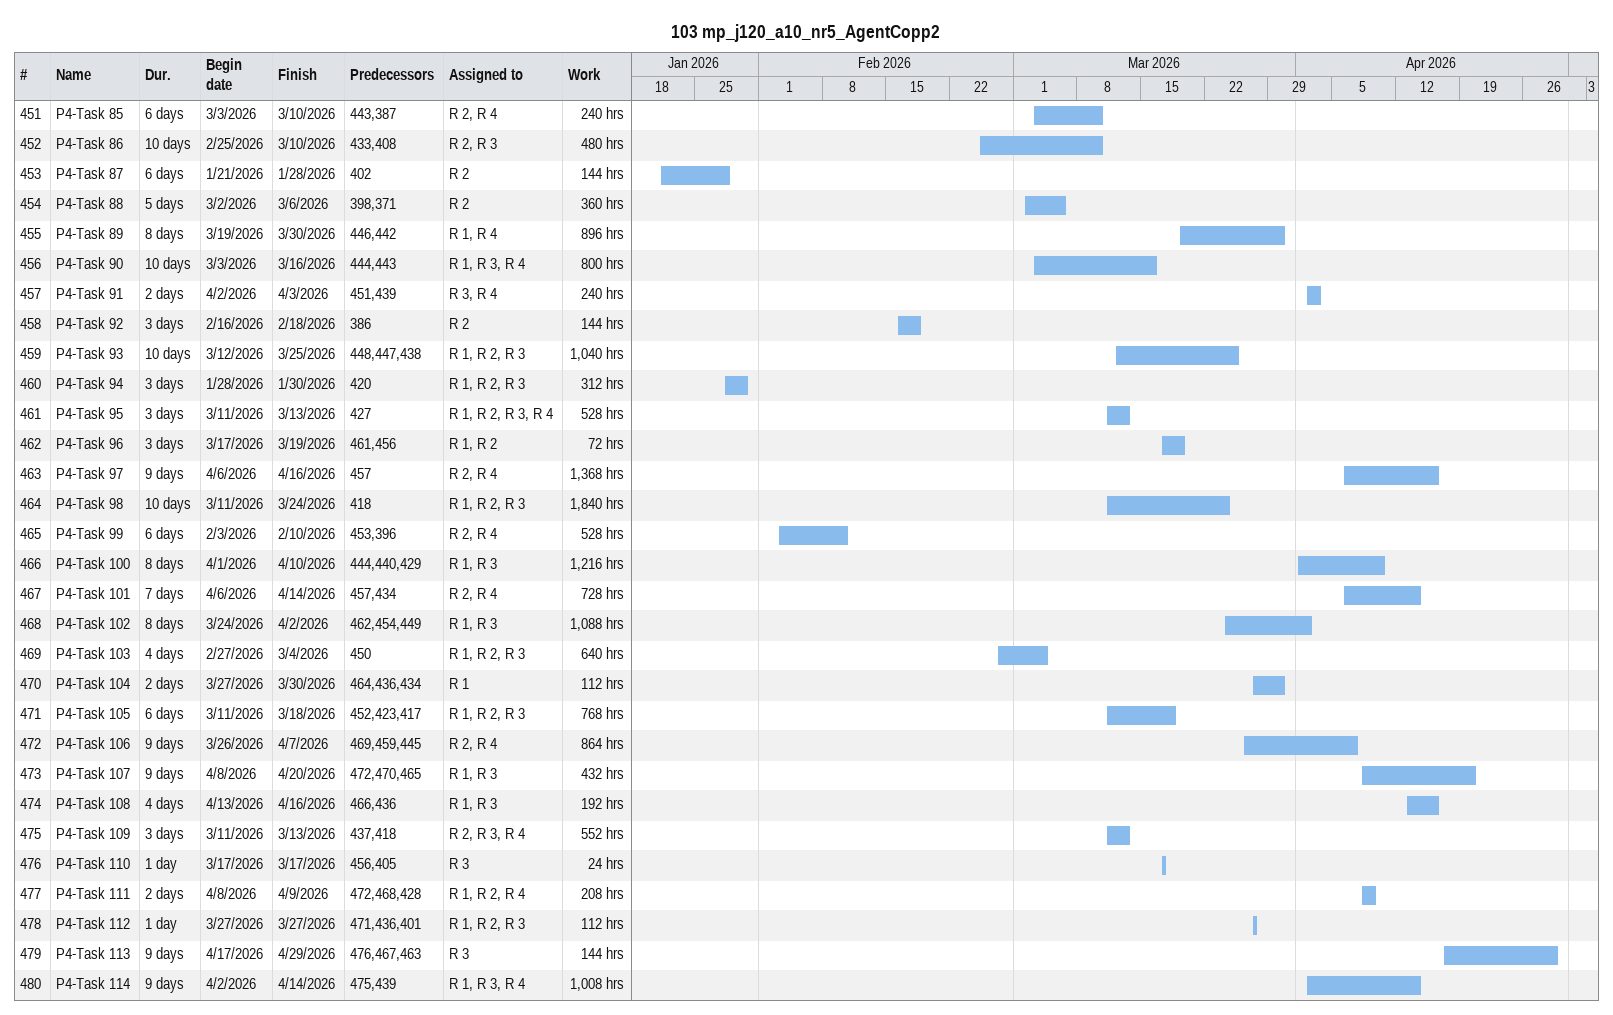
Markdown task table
103 mp_j120_a10_nr5_AgentCopp2

| ID | Task | Duration | Start | Finish | Predecessors | Resources | Work (h) |
|---|---|---|---|---|---|---|---|
| 451 | P4-Task 85 | 6d | 2026-03-03 | 2026-03-10 | 443, 387 | R 2, R 4 | 240 |
| 452 | P4-Task 86 | 10d | 2026-02-25 | 2026-03-10 | 433, 408 | R 2, R 3 | 480 |
| 453 | P4-Task 87 | 6d | 2026-01-21 | 2026-01-28 | 402 | R 2 | 144 |
| 454 | P4-Task 88 | 5d | 2026-03-02 | 2026-03-06 | 398, 371 | R 2 | 360 |
| 455 | P4-Task 89 | 8d | 2026-03-19 | 2026-03-30 | 446, 442 | R 1, R 4 | 896 |
| 456 | P4-Task 90 | 10d | 2026-03-03 | 2026-03-16 | 444, 443 | R 1, R 3, R 4 | 800 |
| 457 | P4-Task 91 | 2d | 2026-04-02 | 2026-04-03 | 451, 439 | R 3, R 4 | 240 |
| 458 | P4-Task 92 | 3d | 2026-02-16 | 2026-02-18 | 386 | R 2 | 144 |
| 459 | P4-Task 93 | 10d | 2026-03-12 | 2026-03-25 | 448, 447, 438 | R 1, R 2, R 3 | 1040 |
| 460 | P4-Task 94 | 3d | 2026-01-28 | 2026-01-30 | 420 | R 1, R 2, R 3 | 312 |
| 461 | P4-Task 95 | 3d | 2026-03-11 | 2026-03-13 | 427 | R 1, R 2, R 3, R 4 | 528 |
| 462 | P4-Task 96 | 3d | 2026-03-17 | 2026-03-19 | 461, 456 | R 1, R 2 | 72 |
| 463 | P4-Task 97 | 9d | 2026-04-06 | 2026-04-16 | 457 | R 2, R 4 | 1368 |
| 464 | P4-Task 98 | 10d | 2026-03-11 | 2026-03-24 | 418 | R 1, R 2, R 3 | 1840 |
| 465 | P4-Task 99 | 6d | 2026-02-03 | 2026-02-10 | 453, 396 | R 2, R 4 | 528 |
| 466 | P4-Task 100 | 8d | 2026-04-01 | 2026-04-10 | 444, 440, 429 | R 1, R 3 | 1216 |
| 467 | P4-Task 101 | 7d | 2026-04-06 | 2026-04-14 | 457, 434 | R 2, R 4 | 728 |
| 468 | P4-Task 102 | 8d | 2026-03-24 | 2026-04-02 | 462, 454, 449 | R 1, R 3 | 1088 |
| 469 | P4-Task 103 | 4d | 2026-02-27 | 2026-03-04 | 450 | R 1, R 2, R 3 | 640 |
| 470 | P4-Task 104 | 2d | 2026-03-27 | 2026-03-30 | 464, 436, 434 | R 1 | 112 |
| 471 | P4-Task 105 | 6d | 2026-03-11 | 2026-03-18 | 452, 423, 417 | R 1, R 2, R 3 | 768 |
| 472 | P4-Task 106 | 9d | 2026-03-26 | 2026-04-07 | 469, 459, 445 | R 2, R 4 | 864 |
| 473 | P4-Task 107 | 9d | 2026-04-08 | 2026-04-20 | 472, 470, 465 | R 1, R 3 | 432 |
| 474 | P4-Task 108 | 4d | 2026-04-13 | 2026-04-16 | 466, 436 | R 1, R 3 | 192 |
| 475 | P4-Task 109 | 3d | 2026-03-11 | 2026-03-13 | 437, 418 | R 2, R 3, R 4 | 552 |
| 476 | P4-Task 110 | 1d | 2026-03-17 | 2026-03-17 | 456, 405 | R 3 | 24 |
| 477 | P4-Task 111 | 2d | 2026-04-08 | 2026-04-09 | 472, 468, 428 | R 1, R 2, R 4 | 208 |
| 478 | P4-Task 112 | 1d | 2026-03-27 | 2026-03-27 | 471, 436, 401 | R 1, R 2, R 3 | 112 |
| 479 | P4-Task 113 | 9d | 2026-04-17 | 2026-04-29 | 476, 467, 463 | R 3 | 144 |
| 480 | P4-Task 114 | 9d | 2026-04-02 | 2026-04-14 | 475, 439 | R 1, R 3, R 4 | 1008 |
